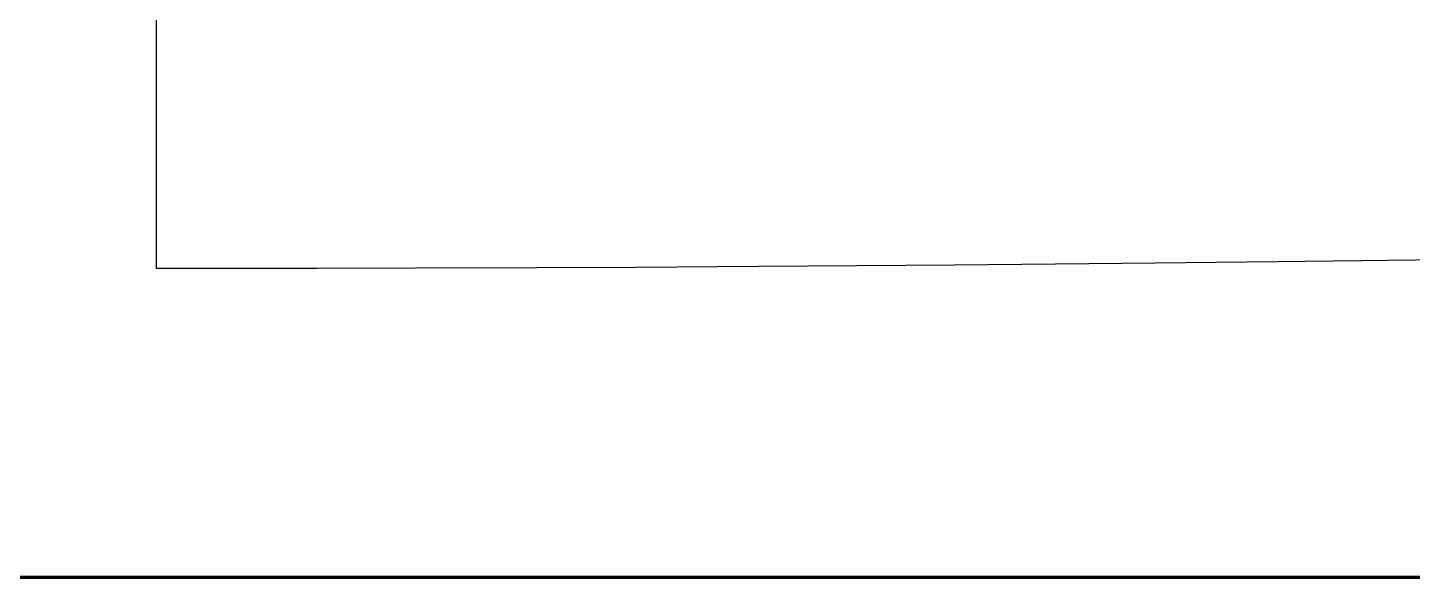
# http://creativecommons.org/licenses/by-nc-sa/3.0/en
# Model space of a CAD drawing. Header units: millimetres. Extents: x 0 to 1148, y -805 to 0.
# Drawn here: x 53.4 to 131.1, y -805.5 to -774.6 of the extents above; entities that cross this region are included whole.
import ezdxf

# ---------------------------------------------------------------- set-up
doc = ezdxf.new("R2010")
doc.units = ezdxf.units.MM
doc.layers.get('0').update_dxf_attribs({"linetype": 'CONTINUOUS', "lineweight": 25})

msp = doc.modelspace()

# ---------------------------------------------------------------- linework, layer by layer
at = {"color": 7, "linetype": 'CONTINUOUS', "lineweight": 25}
for p, q in [((60.625, -788.129), (60.625, -736.538)), ((64.227, -788.129), (60.625, -788.129)), ((69.621, -788.123), (64.227, -788.129)), ((75.151, -788.11), (69.621, -788.123)), ((81.954, -788.087), (75.151, -788.11)), ((87.51, -788.061), (81.954, -788.087)), ((94.394, -788.021), (87.51, -788.061)), ((99.899, -787.982), (94.394, -788.021)), ((105.356, -787.938), (99.899, -787.982)), ((111.041, -787.886), (105.356, -787.938)), ((116.63, -787.83), (111.041, -787.886)), ((123.483, -787.754), (116.63, -787.83)), ((128.21, -787.697), (123.483, -787.754)), ((133.462, -787.63), (128.21, -787.697))]:
    msp.add_line(p, q, dxfattribs=at)
at = {"lineweight": 100}
msp.add_line((0, -805.458), (1147.781, -805.458), dxfattribs=at)
at = {"color": 7}
msp.add_open_spline([(66.65, -732.066), (103.233, -774.269), (165.849, -783.617), (217.722, -769.461)], degree=3, dxfattribs=at)

doc.saveas('drawing.dxf')
